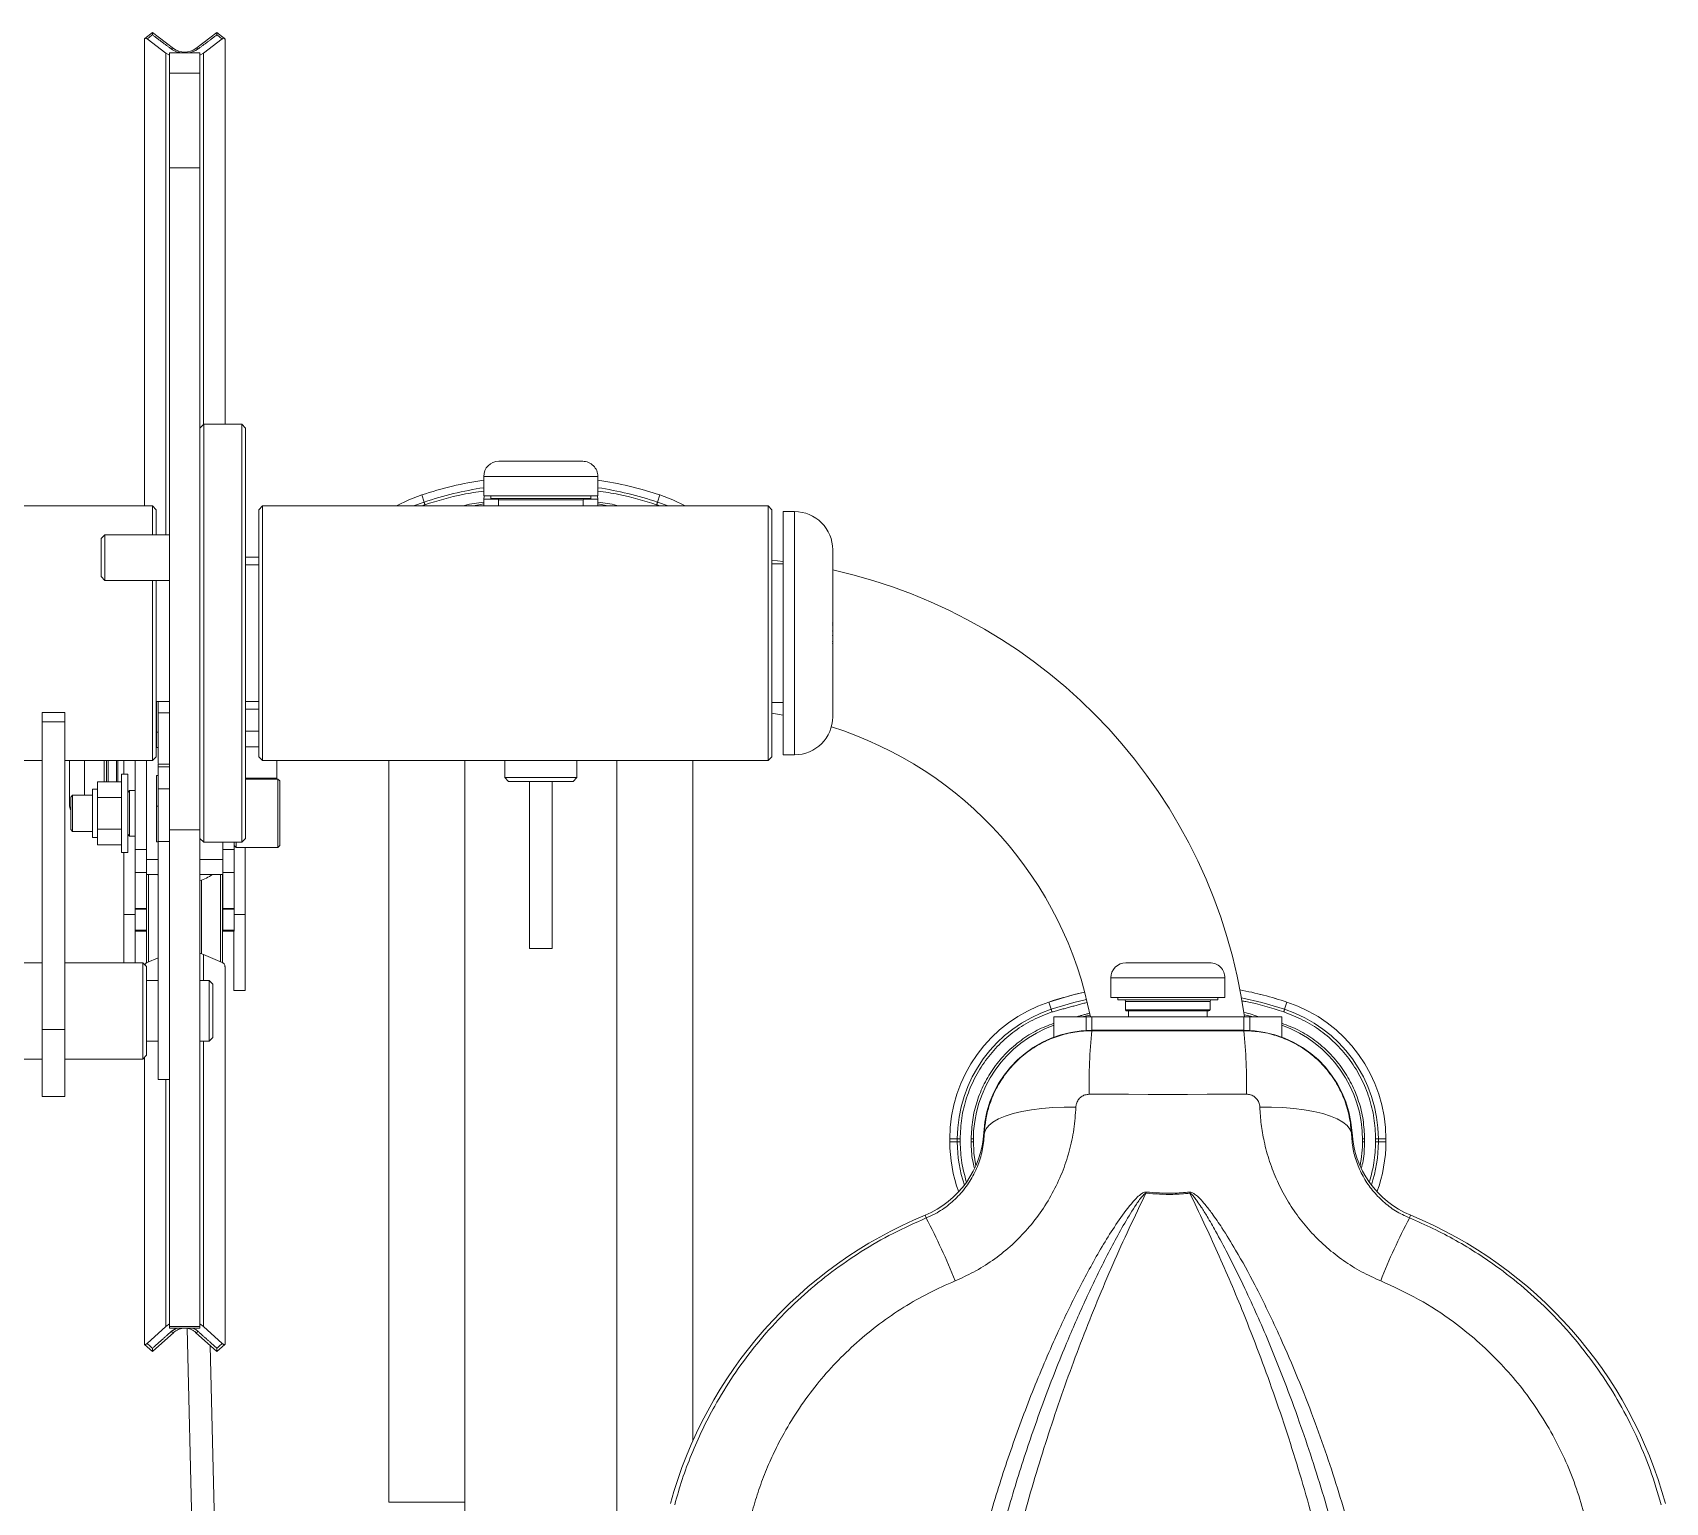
# Model space of a CAD drawing. Extents: x -32840 to 422982, y 280745 to 888746.
# Drawn here: x 86497 to 86919.8, y 816909.5 to 817290.3 of the extents above; entities that cross this region are included whole.
import ezdxf

# ---------------------------------------------------------------- set-up
doc = ezdxf.new("R2010")
doc.units = 0
doc.header["$LTSCALE"] = 1000
doc.layers.add('A-FUR', color=33, linetype='Continuous', plot=False, transparency=0.5)

# ---------------------------------------------------------------- blocks, each defined once
blk = doc.blocks.new('REC-GYM-08')
at = {"linetype": 'Continuous', "lineweight": 15}
for p, q in [((351.793, -709.965), (351.793, -705.13)), ((351.876, -705.06), (351.797, -705.119)), ((352.015, -705.271), (351.82, -705.125)), ((352.095, -705.224), (351.876, -705.06)), ((352.544, -705.06), (352.326, -705.224)), ((352.6, -705.125), (352.405, -705.271)), ((352.624, -705.119), (352.544, -705.06)), ((352.628, -709.119), (352.628, -705.13)), ((352.015, -705.271), (352.053, -705.294)), ((352.015, -710.263), (352.015, -705.271)), ((352.368, -705.268), (352.053, -705.268)), ((352.053, -705.481), (352.053, -705.268)), ((352.095, -705.224), (352.095, -705.224)), ((352.326, -705.224), (352.325, -705.224)), ((352.368, -705.268), (352.368, -705.481)), ((352.368, -705.294), (352.405, -705.271)), ((352.405, -705.271), (352.405, -709.121)), ((352.368, -705.481), (352.053, -705.481)), ((352.053, -705.481), (352.053, -706.461)), ((352.368, -705.481), (352.368, -706.461)), ((352.368, -706.461), (352.053, -706.461)), ((352.053, -706.461), (352.053, -713.32)), ((352.368, -706.461), (352.368, -713.32)), ((352.407, -709.119), (352.368, -709.158)), ((352.801, -709.119), (352.407, -709.119)), ((352.407, -709.119), (352.407, -710.779)), ((352.84, -709.158), (352.801, -709.119)), ((352.801, -710.779), (352.801, -709.119)), ((352.84, -709.158), (352.84, -710.788)), ((355.465, -709.501), (356.333, -709.501)), ((355.308, -709.659), (355.308, -709.861)), ((356.491, -709.659), (355.308, -709.659)), ((356.491, -709.861), (356.491, -709.659)), ((354.665, -709.851), (354.69, -709.925)), ((355.308, -709.861), (356.491, -709.861)), ((355.382, -709.861), (355.382, -709.886)), ((356.417, -709.886), (356.417, -709.861)), ((357.133, -709.851), (357.109, -709.925)), ((351.876, -709.965), (349.08, -709.965)), ((351.915, -710.005), (351.876, -709.965)), ((351.876, -710.263), (351.876, -709.965)), ((351.915, -710.005), (351.915, -710.261)), ((353.017, -709.965), (352.978, -710.005)), ((352.978, -712.564), (352.978, -710.005)), ((358.254, -709.965), (353.017, -709.965)), ((353.017, -709.965), (353.017, -712.602)), ((354.69, -709.925), (354.581, -709.965)), ((355.308, -709.895), (355.308, -709.965)), ((355.46, -709.895), (355.308, -709.895)), ((355.382, -709.886), (356.417, -709.886)), ((355.462, -709.902), (355.462, -709.965)), ((356.337, -709.902), (355.462, -709.902)), ((356.337, -709.965), (356.337, -709.902)), ((356.491, -709.895), (356.338, -709.895)), ((356.491, -709.965), (356.491, -709.895)), ((357.217, -709.965), (357.109, -709.925)), ((358.293, -710.005), (358.254, -709.965)), ((358.254, -712.603), (358.254, -709.965)), ((358.293, -710.005), (358.293, -712.563)), ((358.529, -710.024), (358.411, -710.024)), ((358.411, -712.544), (358.411, -710.024)), ((358.529, -712.544), (358.529, -710.024)), ((351.383, -710.263), (351.344, -710.303)), ((351.344, -710.696), (351.344, -710.303)), ((352.053, -710.263), (351.383, -710.263)), ((351.383, -710.263), (351.383, -710.73)), ((352.978, -710.497), (352.84, -710.497)), ((358.293, -710.526), (358.411, -710.54)), ((358.923, -712.15), (358.923, -710.418)), ((351.344, -710.696), (351.383, -710.736)), ((352.978, -710.576), (352.84, -710.576)), ((358.411, -710.566), (358.293, -710.566)), ((351.383, -710.73), (351.383, -710.736)), ((351.383, -710.736), (352.053, -710.736)), ((351.876, -712.603), (351.876, -710.736)), ((351.915, -710.736), (351.915, -712.564)), ((352.407, -710.779), (352.407, -713.45)), ((352.801, -713.45), (352.801, -710.779)), ((352.84, -710.788), (352.84, -713.41)), ((351.915, -711.993), (352.053, -711.993)), ((351.917, -712.309), (351.917, -711.993)), ((351.935, -712.109), (351.935, -711.993)), ((352.84, -711.993), (352.978, -711.993)), ((358.293, -712.003), (358.411, -712.003)), ((350.97, -712.105), (350.734, -712.105)), ((350.734, -712.201), (350.734, -712.105)), ((350.97, -712.201), (350.734, -712.201)), ((350.734, -712.201), (350.734, -715.391)), ((350.97, -712.105), (350.97, -712.201)), ((350.97, -712.201), (350.97, -715.391)), ((352.053, -712.109), (351.935, -712.109)), ((351.935, -712.634), (351.935, -712.109)), ((352.978, -712.072), (352.84, -712.072)), ((358.293, -712.113), (358.411, -712.132)), ((351.917, -712.309), (351.935, -712.309)), ((351.917, -712.469), (351.917, -712.309)), ((352.84, -712.298), (352.978, -712.298)), ((351.876, -712.603), (351.915, -712.564)), ((351.917, -712.469), (351.935, -712.469)), ((352.84, -712.461), (352.978, -712.461)), ((352.978, -712.564), (353.017, -712.603)), ((358.254, -712.603), (358.293, -712.564)), ((358.293, -712.563), (358.293, -712.564)), ((358.411, -712.544), (358.529, -712.544)), ((349.08, -712.603), (350.734, -712.603)), ((350.97, -712.603), (351.876, -712.603)), ((351.016, -713.057), (351.016, -712.603)), ((351.173, -712.603), (351.173, -712.963)), ((351.376, -712.824), (351.376, -712.603)), ((351.401, -712.824), (351.401, -712.603)), ((351.417, -712.603), (351.417, -712.824)), ((351.504, -712.824), (351.504, -712.603)), ((351.516, -712.603), (351.516, -712.824)), ((351.62, -712.744), (351.557, -712.744)), ((351.557, -712.744), (351.557, -713.15)), ((351.578, -712.744), (351.578, -712.603)), ((351.62, -712.744), (351.62, -713.15)), ((351.696, -712.914), (351.696, -712.603)), ((351.698, -713.524), (351.698, -712.603)), ((351.816, -713.524), (351.816, -712.603)), ((352.053, -712.64), (351.935, -712.64)), ((351.935, -712.67), (351.935, -712.64)), ((352.053, -712.67), (351.935, -712.67)), ((351.935, -712.897), (351.935, -712.67)), ((353.017, -712.602), (353.017, -712.603)), ((353.017, -712.603), (358.254, -712.603)), ((353.166, -712.785), (353.166, -712.603)), ((354.324, -712.603), (354.324, -720.29)), ((355.112, -720.29), (355.112, -712.603)), ((355.525, -712.603), (355.525, -712.78)), ((356.273, -712.78), (356.273, -712.603)), ((356.687, -723.137), (356.687, -712.603)), ((357.474, -719.654), (357.474, -712.603)), ((351.307, -712.9), (351.256, -712.9)), ((351.256, -713.4), (351.256, -712.9)), ((351.307, -712.824), (351.557, -712.824)), ((351.307, -712.987), (351.307, -712.824)), ((351.639, -712.914), (351.62, -712.934)), ((351.698, -712.914), (351.639, -712.914)), ((351.639, -712.914), (351.639, -713.38)), ((351.696, -712.81), (351.698, -712.81)), ((351.935, -712.758), (351.917, -712.758)), ((351.917, -713.076), (351.917, -712.758)), ((351.935, -712.897), (352.053, -712.897)), ((351.935, -713.444), (351.935, -712.897)), ((352.84, -712.785), (353.166, -712.785)), ((353.175, -712.796), (352.84, -712.796)), ((353.166, -712.796), (353.166, -712.785)), ((353.194, -712.815), (353.175, -712.796)), ((353.175, -713.504), (353.175, -712.796)), ((353.194, -712.815), (353.194, -713.485)), ((355.525, -712.78), (355.565, -712.82)), ((355.525, -712.78), (356.258, -712.78)), ((356.22, -712.82), (355.565, -712.82)), ((355.781, -712.82), (355.781, -714.552)), ((356.017, -712.82), (356.017, -714.552)), ((356.234, -712.82), (356.22, -712.82)), ((356.234, -712.82), (356.273, -712.78)), ((356.258, -712.78), (356.273, -712.78)), ((351.049, -712.963), (351.029, -712.983)), ((351.029, -713.317), (351.029, -712.983)), ((351.256, -712.963), (351.049, -712.963)), ((351.049, -712.963), (351.049, -713.332)), ((351.307, -713.313), (351.307, -712.987)), ((351.307, -712.987), (351.557, -712.987)), ((351.935, -713.076), (351.917, -713.076)), ((351.917, -713.447), (351.917, -713.076)), ((351.557, -713.15), (351.557, -713.556)), ((351.62, -713.15), (351.62, -713.556)), ((351.029, -713.317), (351.049, -713.337)), ((351.049, -713.332), (351.049, -713.337)), ((351.049, -713.337), (351.256, -713.337)), ((351.256, -713.4), (351.307, -713.4)), ((351.307, -713.313), (351.557, -713.313)), ((351.307, -713.476), (351.307, -713.313)), ((351.62, -713.367), (351.639, -713.386)), ((351.639, -713.38), (351.639, -713.386)), ((351.639, -713.386), (351.698, -713.386)), ((351.696, -714.198), (351.696, -713.386)), ((352.053, -713.32), (352.368, -713.32)), ((352.053, -713.32), (352.053, -718.467)), ((352.368, -713.32), (352.368, -718.467)), ((352.368, -713.41), (352.407, -713.45)), ((352.801, -713.45), (352.84, -713.41)), ((351.307, -713.476), (351.557, -713.476)), ((351.557, -713.556), (351.62, -713.556)), ((351.578, -714.198), (351.578, -713.556)), ((351.698, -713.524), (351.816, -713.524)), ((351.698, -713.762), (351.698, -713.524)), ((351.816, -713.524), (351.816, -713.762)), ((351.917, -713.447), (351.935, -713.447)), ((352.053, -713.444), (351.935, -713.444)), ((351.935, -715.91), (351.935, -713.444)), ((351.935, -714.532), (351.935, -713.447)), ((352.407, -713.45), (352.801, -713.45)), ((352.604, -713.524), (352.604, -713.45)), ((352.604, -713.524), (352.722, -713.524)), ((352.604, -713.762), (352.604, -713.524)), ((352.722, -713.524), (352.722, -713.45)), ((352.722, -713.485), (352.742, -713.504)), ((352.722, -713.524), (352.722, -713.762)), ((352.742, -713.45), (352.742, -713.504)), ((352.742, -713.504), (353.175, -713.504)), ((352.838, -713.504), (352.838, -714.198)), ((353.175, -713.504), (353.194, -713.485)), ((351.816, -713.762), (351.698, -713.762)), ((351.698, -714.136), (351.698, -713.762)), ((351.816, -713.628), (351.935, -713.628)), ((351.816, -714.136), (351.816, -713.762)), ((352.368, -713.628), (352.604, -713.628)), ((352.722, -713.762), (352.604, -713.762)), ((352.604, -714.136), (352.604, -713.762)), ((352.722, -714.136), (352.722, -713.762)), ((351.816, -713.785), (351.935, -713.785)), ((351.834, -713.785), (351.834, -714.689)), ((351.924, -713.785), (351.935, -713.792)), ((352.368, -713.785), (352.604, -713.785)), ((352.385, -714.607), (352.385, -713.842)), ((352.582, -714.688), (352.582, -713.785)), ((352.602, -713.785), (352.602, -714.702)), ((351.578, -714.198), (351.696, -714.198)), ((351.578, -714.698), (351.578, -714.198)), ((351.696, -714.198), (351.696, -714.698)), ((351.698, -714.136), (351.816, -714.136)), ((351.698, -714.143), (351.698, -714.136)), ((351.816, -714.143), (351.698, -714.143)), ((351.698, -714.361), (351.698, -714.143)), ((351.816, -714.136), (351.816, -714.143)), ((351.816, -714.361), (351.816, -714.143)), ((352.604, -714.136), (352.722, -714.136)), ((352.604, -714.143), (352.604, -714.136)), ((352.722, -714.143), (352.604, -714.143)), ((352.604, -714.361), (352.604, -714.143)), ((352.722, -714.136), (352.722, -714.143)), ((352.722, -714.361), (352.722, -714.143)), ((352.722, -714.198), (352.838, -714.198)), ((352.838, -714.198), (352.838, -714.985)), ((351.698, -714.361), (351.816, -714.361)), ((351.698, -714.373), (351.698, -714.361)), ((351.698, -714.373), (351.816, -714.373)), ((351.815, -714.704), (351.815, -714.373)), ((351.816, -714.361), (351.816, -714.373)), ((352.604, -714.361), (352.722, -714.361)), ((352.604, -714.373), (352.604, -714.361)), ((352.604, -714.373), (352.722, -714.373)), ((352.72, -714.985), (352.72, -714.373)), ((352.722, -714.361), (352.722, -714.373)), ((352.368, -714.601), (352.405, -714.614)), ((356.017, -714.552), (355.781, -714.552)), ((350.734, -714.698), (349.08, -714.698)), ((351.777, -714.698), (350.97, -714.698)), ((351.816, -714.737), (351.777, -714.698)), ((351.777, -715.698), (351.777, -714.698)), ((351.816, -714.737), (351.816, -715.658)), ((351.935, -714.648), (351.82, -714.695)), ((352.6, -714.695), (352.405, -714.614)), ((352.405, -714.614), (352.405, -714.883)), ((352.628, -718.652), (352.628, -714.742)), ((361.961, -714.698), (362.829, -714.698)), ((351.935, -714.883), (351.816, -714.883)), ((352.463, -714.883), (352.368, -714.883)), ((352.502, -714.922), (352.463, -714.883)), ((352.463, -715.513), (352.463, -714.883)), ((352.502, -714.922), (352.502, -715.473)), ((361.804, -714.856), (361.804, -715.058)), ((362.987, -714.856), (361.804, -714.856)), ((362.987, -715.058), (362.987, -714.856)), ((352.838, -714.985), (352.72, -714.985)), ((361.162, -715.107), (361.186, -715.181)), ((361.804, -715.058), (362.987, -715.058)), ((361.878, -715.058), (361.878, -715.083)), ((361.878, -715.083), (362.913, -715.083)), ((361.958, -715.099), (361.958, -715.186)), ((362.833, -715.099), (361.958, -715.099)), ((362.833, -715.186), (362.833, -715.099)), ((362.913, -715.083), (362.913, -715.058)), ((363.605, -715.181), (363.629, -715.107)), ((361.214, -715.47), (361.214, -715.261)), ((361.548, -715.261), (361.214, -715.261)), ((361.584, -715.242), (361.507, -715.261)), ((361.608, -715.261), (361.548, -715.261)), ((361.548, -715.4), (361.548, -715.261)), ((361.608, -715.261), (361.608, -715.398)), ((363.183, -715.261), (361.608, -715.261)), ((361.958, -715.186), (362.833, -715.186)), ((362.821, -715.198), (361.969, -715.198)), ((361.989, -715.198), (361.989, -715.261)), ((362.801, -715.261), (362.801, -715.198)), ((363.183, -715.398), (363.183, -715.261)), ((363.243, -715.261), (363.183, -715.261)), ((363.284, -715.261), (363.184, -715.237)), ((363.576, -715.261), (363.243, -715.261)), ((363.243, -715.4), (363.243, -715.261)), ((363.576, -715.47), (363.576, -715.261)), ((350.97, -715.391), (350.734, -715.391)), ((350.734, -715.391), (350.734, -716.084)), ((350.97, -715.391), (350.97, -716.084)), ((361.608, -715.403), (361.608, -715.398)), ((363.183, -715.398), (361.608, -715.398)), ((363.183, -715.403), (363.183, -715.398)), ((351.816, -715.513), (351.935, -715.513)), ((352.368, -715.513), (352.463, -715.513)), ((352.405, -715.513), (352.405, -718.47)), ((352.463, -715.513), (352.502, -715.473)), ((349.08, -715.698), (350.734, -715.698)), ((350.97, -715.698), (351.777, -715.698)), ((351.777, -715.698), (351.816, -715.658)), ((351.793, -718.652), (351.793, -715.682)), ((351.935, -715.91), (352.053, -715.91)), ((352.015, -718.47), (352.015, -715.91)), ((350.734, -716.084), (350.97, -716.084)), ((360.494, -716.46), (360.487, -716.46)), ((364.297, -716.46), (364.303, -716.46)), ((360.136, -716.525), (360.136, -716.555)), ((360.214, -716.525), (360.136, -716.525)), ((360.136, -716.525), (360.136, -716.555)), ((360.136, -716.525), (360.136, -716.525)), ((360.136, -716.555), (360.214, -716.555)), ((360.136, -716.555), (360.136, -716.555)), ((360.244, -716.525), (360.214, -716.525)), ((360.214, -716.555), (360.214, -716.525)), ((360.214, -716.555), (360.244, -716.555)), ((360.244, -716.525), (360.244, -716.555)), ((360.358, -716.555), (360.358, -716.525)), ((360.383, -716.525), (360.358, -716.525)), ((360.358, -716.555), (360.383, -716.555)), ((364.407, -716.525), (364.433, -716.525)), ((364.407, -716.555), (364.433, -716.555)), ((364.433, -716.525), (364.433, -716.555)), ((364.547, -716.555), (364.547, -716.525)), ((364.576, -716.525), (364.547, -716.525)), ((364.547, -716.555), (364.576, -716.555)), ((364.576, -716.525), (364.576, -716.555)), ((364.654, -716.525), (364.576, -716.525)), ((364.576, -716.555), (364.654, -716.555)), ((364.654, -716.555), (364.654, -716.525)), ((364.654, -716.555), (364.654, -716.525)), ((364.654, -716.525), (364.654, -716.525)), ((364.654, -716.555), (364.654, -716.555)), ((359.892, -717.344), (359.88, -717.316)), ((364.899, -717.344), (364.91, -717.316)), ((352.015, -718.47), (351.82, -718.645)), ((352.053, -718.442), (352.015, -718.47)), ((352.053, -718.467), (352.368, -718.467)), ((352.053, -718.486), (352.053, -718.467)), ((352.053, -718.486), (352.368, -718.486)), ((352.235, -718.489), (352.326, -722.188)), ((352.405, -718.47), (352.368, -718.442)), ((352.368, -718.467), (352.368, -718.486)), ((352.6, -718.645), (352.405, -718.47)), ((351.794, -718.656), (351.876, -718.729)), ((351.876, -718.729), (352.097, -718.532)), ((352.323, -718.532), (352.544, -718.729)), ((352.544, -718.729), (352.626, -718.656)), ((352.555, -721.91), (352.475, -718.668)), ((354.324, -720.29), (355.112, -720.29)), ((355.112, -724.227), (355.112, -720.29))]:
    blk.add_line(p, q, dxfattribs=at)
at = {"linetype": 'Continuous', "lineweight": 15, "flags": 128}
for points in [[(352.071, -705.229), (352.076, -705.225), (352.082, -705.223), (352.086, -705.222), (352.091, -705.222), (352.094, -705.223), (352.095, -705.224)], [(352.349, -705.229), (352.344, -705.225), (352.339, -705.223), (352.334, -705.222), (352.33, -705.222), (352.326, -705.223), (352.326, -705.224)], [(354.665, -709.851), (354.531, -709.902), (354.404, -709.965)], [(354.665, -709.851), (354.531, -709.903), (354.405, -709.965)], [(355.311, -709.861), (355.311, -709.864), (355.308, -709.895)], [(356.491, -709.895), (356.488, -709.864), (356.487, -709.861)], [(357.394, -709.965), (357.267, -709.902), (357.133, -709.851)], [(357.393, -709.965), (357.267, -709.903), (357.133, -709.851)], [(354.69, -709.925), (354.69, -709.926), (354.691, -709.928), (354.692, -709.931), (354.693, -709.934), (354.694, -709.938), (354.696, -709.943), (354.697, -709.948), (354.699, -709.953)], [(355.308, -709.944), (355.202, -709.963), (355.188, -709.965)], [(356.61, -709.965), (356.594, -709.962), (356.491, -709.944)], [(357.109, -709.925), (357.108, -709.926), (357.107, -709.928), (357.106, -709.931), (357.105, -709.934), (357.104, -709.938), (357.103, -709.943), (357.101, -709.948), (357.099, -709.953)], [(361.533, -715.004), (361.402, -715.036), (361.162, -715.107)], [(361.552, -715.079), (361.422, -715.111), (361.186, -715.181)], [(363.605, -715.181), (363.369, -715.111), (363.157, -715.062)], [(361.186, -715.181), (361.186, -715.182), (361.187, -715.184), (361.188, -715.187), (361.189, -715.19), (361.19, -715.194), (361.192, -715.199), (361.193, -715.204), (361.195, -715.209)], [(363.595, -715.209), (363.597, -715.204), (363.599, -715.199), (363.6, -715.194), (363.601, -715.19), (363.603, -715.187), (363.603, -715.184), (363.604, -715.182), (363.605, -715.181)], [(363.211, -716.062), (363.007, -716.062), (362.803, -716.062), (362.599, -716.063), (362.395, -716.063), (362.191, -716.063), (361.987, -716.062), (361.784, -716.062), (361.58, -716.062)], [(360.494, -716.46), (360.509, -716.422), (360.539, -716.385), (360.583, -716.35), (360.64, -716.318), (360.71, -716.288), (360.792, -716.262), (360.883, -716.24), (360.983, -716.222), (361.091, -716.208), (361.205, -716.198), (361.322, -716.194), (361.442, -716.194)], [(364.297, -716.46), (364.281, -716.422), (364.251, -716.385), (364.207, -716.35), (364.15, -716.318), (364.08, -716.288), (363.999, -716.262), (363.907, -716.24), (363.807, -716.222), (363.699, -716.208), (363.586, -716.198), (363.468, -716.194), (363.348, -716.194)], [(360.38, -716.54), (360.386, -716.672), (360.406, -716.802)], [(352.097, -718.532), (352.097, -718.532), (352.094, -718.533), (352.091, -718.532), (352.086, -718.531), (352.082, -718.528), (352.076, -718.524), (352.071, -718.52)], [(352.099, -718.527), (352.098, -718.53), (352.097, -718.532)], [(352.322, -718.527), (352.322, -718.53), (352.323, -718.532)], [(352.323, -718.532), (352.324, -718.532), (352.326, -718.533), (352.33, -718.532), (352.334, -718.531), (352.339, -718.528), (352.344, -718.524), (352.349, -718.52)]]:
    blk.add_lwpolyline(points, dxfattribs=at)
at = {"linetype": 'Continuous', "lineweight": 15}
for centre, radius, start, end in [((352.21, -705.066), 0.195, 233.84, 306.0921), ((355.465, -709.659), 0.157, 90, 180), ((356.333, -709.659), 0.157, 0, 90), ((355.899, -713.584), 3.932, 98.652, 108.2873), ((355.899, -713.584), 3.932, 98.653, 108.2873), ((355.899, -713.584), 3.932, 71.7127, 81.348), ((355.899, -713.584), 3.932, 71.7127, 81.347), ((355.899, -713.584), 3.854, 98.8285, 108.2873), ((355.899, -713.584), 3.854, 71.7127, 81.1715), ((355.446, -709.902), 0.0157, 0, 90), ((356.353, -709.902), 0.0157, 90, 180), ((358.529, -710.418), 0.394, 0, 90), ((357.727, -716.009), 5.512, 7.7999, 77.4666), ((358.836, -711.189), 0.0872, 351.89, 8.11), ((358.834, -711.19), 0.09, 352.0129, 0.187), ((358.57, -711.284), 0.353, 355.9709, 4.0291), ((358.572, -711.285), 0.352, 355.9632, 0.0982), ((358.833, -711.379), 0.0903, 352.029, 7.971), ((358.837, -711.379), 0.0869, 351.8736, 0.1892), ((358.529, -712.15), 0.394, 270, 0), ((357.727, -716.009), 3.937, 10.9528, 72.5226), ((351.173, -713.057), 0.157, 180, 203.7054), ((352.214, -713.371), 0.501, 287.8823, 304.3145), ((361.961, -714.856), 0.157, 90, 180), ((362.829, -714.856), 0.157, 0, 90), ((361.63, -716.525), 1.494, 108.2873, 180), ((361.63, -716.525), 1.494, 108.2873, 180), ((362.395, -718.84), 3.932, 102.6634, 108.2873), ((361.942, -715.099), 0.0157, 0, 90), ((362.849, -715.099), 0.0157, 90, 180), ((362.395, -718.84), 3.932, 71.7127, 79.0599), ((362.395, -718.84), 3.932, 71.7127, 79.0572), ((363.16, -716.525), 1.494, 0, 71.7127), ((363.16, -716.525), 1.494, 0, 71.7127), ((361.63, -716.525), 1.416, 108.2873, 180), ((361.969, -715.186), 0.0118, 180, 270), ((362.821, -715.186), 0.0118, 270, 0), ((363.16, -716.525), 1.416, 0, 71.7127), ((361.64, -716.532), 1.26, 109.7598, 180.3579), ((361.608, -716.521), 1.122, 90, 176.8851), ((367.184, -715.971), 5.605, 174.1826, 180.9303), ((362.395, -227.56), 487.844, 269.90752, 270.09248), ((363.183, -716.521), 1.122, 3.1149, 90), ((357.606, -715.971), 5.605, 359.0697, 5.8174), ((363.152, -716.533), 1.26, 359.6638, 70.3105), ((359.505, -716.406), 0.984, 292.4315, 356.8851), ((365.286, -716.406), 0.984, 183.1149, 247.5685), ((361.63, -716.555), 1.494, 180, 200.2724), ((361.63, -716.555), 1.494, 180, 200.2635), ((361.63, -716.555), 1.416, 180, 198.4536), ((363.152, -716.548), 1.26, 348.2756, 0.3362), ((363.16, -716.555), 1.416, 341.5464, 0), ((363.16, -716.555), 1.494, 339.7276, 0), ((363.16, -716.555), 1.494, 339.7365, 0), ((358.228, -716.585), 3.972, 352.7274, 352.9071), ((366.562, -716.585), 3.972, 187.0929, 187.2726), ((361.608, -721.501), 4.528, 112.4315, 164.661), ((354.376, -720.27), 6.243, 21.3631, 27.9451), ((370.414, -720.27), 6.243, 152.0549, 158.6369), ((363.183, -721.501), 4.528, 15.339, 67.5685)]:
    blk.add_arc(centre, radius, start, end, dxfattribs=at)
for points, knots in [([(351.82, -705.125), (351.817, -705.123), (351.811, -705.118), (351.803, -705.117), (351.796, -705.119), (351.793, -705.124), (351.793, -705.128), (351.793, -705.13)], [0, 0, 0, 0, 0.214236, 0.428486, 0.642711, 0.856921, 1, 1, 1, 1]), ([(351.876, -705.083), (351.872, -705.086), (351.853, -705.1), (351.834, -705.114), (351.82, -705.125)], [0, 0, 0, 0, 0.249375, 1, 1, 1, 1]), ([(351.876, -705.06), (351.876, -705.06), (351.876, -705.061), (351.876, -705.069), (351.876, -705.078), (351.876, -705.083), (351.876, -705.083)], [0, 0, 0, 0, 0.238486, 0.630676, 0.995225, 1, 1, 1, 1]), ([(352.544, -705.083), (352.544, -705.083), (352.544, -705.078), (352.544, -705.069), (352.544, -705.061), (352.544, -705.06), (352.544, -705.06)], [0, 0, 0, 0, 0.004777, 0.369477, 0.76183, 1, 1, 1, 1]), ([(352.6, -705.125), (352.586, -705.114), (352.567, -705.1), (352.549, -705.086), (352.544, -705.083)], [0, 0, 0, 0, 0.750631, 1, 1, 1, 1]), ([(352.628, -705.13), (352.627, -705.127), (352.627, -705.122), (352.622, -705.118), (352.615, -705.117), (352.607, -705.12), (352.602, -705.123), (352.6, -705.125)], [0, 0, 0, 0, 0.214237, 0.428471, 0.642705, 0.856908, 1, 1, 1, 1]), ([(352.174, -705.268), (352.157, -705.265), (352.118, -705.259), (352.088, -705.24), (352.071, -705.229)], [0, 0, 0, 0, 0.434252, 1, 1, 1, 1]), ([(352.349, -705.229), (352.338, -705.236), (352.311, -705.254), (352.276, -705.263), (352.255, -705.268)], [0, 0, 0, 0, 0.400641, 1, 1, 1, 1]), ([(355.308, -709.811), (355.235, -709.821), (355.029, -709.851), (354.829, -709.912), (354.699, -709.953)], [0, 0, 0, 0, 0.349902, 1, 1, 1, 1]), ([(357.099, -709.953), (356.969, -709.912), (356.77, -709.851), (356.563, -709.821), (356.491, -709.811)], [0, 0, 0, 0, 0.650068, 1, 1, 1, 1]), ([(355.088, -709.965), (355.096, -709.963), (355.167, -709.943), (355.241, -709.935), (355.308, -709.927)], [0, 0, 0, 0, 0.101198, 1, 1, 1, 1]), ([(356.491, -709.927), (356.557, -709.935), (356.631, -709.943), (356.703, -709.963), (356.71, -709.965)], [0, 0, 0, 0, 0.89874, 1, 1, 1, 1]), ([(351.82, -714.695), (351.817, -714.697), (351.811, -714.7), (351.803, -714.709), (351.8, -714.716), (351.798, -714.719)], [0, 0, 0, 0, 0.359844, 0.719689, 1, 1, 1, 1]), ([(352.628, -714.742), (352.627, -714.738), (352.627, -714.73), (352.622, -714.717), (352.615, -714.706), (352.607, -714.699), (352.602, -714.696), (352.6, -714.695)], [0, 0, 0, 0, 0.214218, 0.42846, 0.642694, 0.856928, 1, 1, 1, 1]), ([(363.595, -715.209), (363.466, -715.167), (363.323, -715.12), (363.176, -715.097), (363.162, -715.095)], [0, 0, 0, 0, 0.907286, 1, 1, 1, 1]), ([(361.195, -715.209), (361.127, -715.234), (360.992, -715.286), (360.808, -715.402), (360.643, -715.544), (360.502, -715.71), (360.388, -715.895), (360.306, -716.097), (360.253, -716.308), (360.247, -716.453), (360.244, -716.525)], [0, 0, 0, 0, 0.125, 0.25, 0.375, 0.5, 0.625, 0.75, 0.875, 1, 1, 1, 1]), ([(363.18, -715.215), (363.182, -715.215), (363.239, -715.224), (363.294, -715.243), (363.348, -715.261)], [0, 0, 0, 0, 0.022168, 1, 1, 1, 1]), ([(364.547, -716.525), (364.544, -716.453), (364.537, -716.308), (364.485, -716.097), (364.402, -715.895), (364.289, -715.71), (364.148, -715.544), (363.983, -715.402), (363.798, -715.286), (363.663, -715.234), (363.595, -715.209)], [0, 0, 0, 0, 0.125, 0.25, 0.375, 0.5, 0.625, 0.75, 0.875, 1, 1, 1, 1]), ([(360.358, -716.525), (360.361, -716.459), (360.367, -716.327), (360.414, -716.134), (360.489, -715.951), (360.592, -715.781), (360.72, -715.629), (360.871, -715.5), (361.036, -715.394), (361.156, -715.348), (361.214, -715.325)], [0, 0, 0, 0, 0.125791, 0.251582, 0.377373, 0.503164, 0.628955, 0.754746, 0.880537, 1, 1, 1, 1]), ([(360.494, -716.46), (360.498, -716.414), (360.506, -716.322), (360.543, -716.174), (360.605, -716.018), (360.699, -715.864), (360.814, -715.728), (360.948, -715.613), (361.098, -715.521), (361.26, -715.454), (361.432, -715.411), (361.549, -715.405), (361.608, -715.403)], [0, 0, 0, 0, 0.081564, 0.163128, 0.270483, 0.377838, 0.481591, 0.585343, 0.688611, 0.791878, 0.895939, 1, 1, 1, 1]), ([(363.183, -715.403), (363.235, -715.405), (363.349, -715.41), (363.52, -715.45), (363.693, -715.52), (363.855, -715.621), (364, -715.751), (364.122, -715.906), (364.214, -716.079), (364.276, -716.266), (364.29, -716.395), (364.297, -716.46)], [0, 0, 0, 0, 0.092685, 0.201268, 0.309851, 0.423577, 0.537303, 0.653649, 0.769995, 0.884997, 1, 1, 1, 1]), ([(363.576, -715.325), (363.635, -715.348), (363.755, -715.394), (363.92, -715.5), (364.07, -715.629), (364.198, -715.781), (364.301, -715.951), (364.376, -716.134), (364.424, -716.327), (364.43, -716.459), (364.433, -716.525)], [0, 0, 0, 0, 0.119463, 0.245254, 0.371045, 0.496836, 0.622627, 0.748418, 0.874209, 1, 1, 1, 1]), ([(361.58, -716.062), (361.565, -716.063), (361.536, -716.066), (361.496, -716.087), (361.465, -716.119), (361.446, -716.157), (361.444, -716.183), (361.442, -716.194)], [0, 0, 0, 0, 0.204054, 0.407992, 0.615621, 0.833296, 1, 1, 1, 1]), ([(363.348, -716.194), (363.346, -716.178), (363.341, -716.146), (363.314, -716.105), (363.276, -716.075), (363.239, -716.063), (363.217, -716.062), (363.211, -716.062)], [0, 0, 0, 0, 0.234542, 0.469367, 0.695418, 0.90882, 1, 1, 1, 1]), ([(361.442, -716.194), (361.437, -716.271), (361.426, -716.425), (361.377, -716.653), (361.303, -716.876), (361.202, -717.09), (361.076, -717.293), (360.929, -717.478), (360.763, -717.643), (360.581, -717.786), (360.39, -717.906), (360.255, -717.967), (360.191, -717.996)], [0, 0, 0, 0, 0.102628, 0.205562, 0.308164, 0.41102, 0.514223, 0.617044, 0.714983, 0.813261, 0.911178, 1, 1, 1, 1]), ([(364.6, -717.996), (364.533, -717.965), (364.399, -717.905), (364.213, -717.788), (364.041, -717.654), (363.885, -717.502), (363.747, -717.336), (363.626, -717.156), (363.526, -716.962), (363.446, -716.759), (363.392, -716.561), (363.359, -716.372), (363.352, -716.254), (363.348, -716.194)], [0, 0, 0, 0, 0.092512, 0.185332, 0.277857, 0.370238, 0.462906, 0.55531, 0.65054, 0.746053, 0.841308, 0.920653, 1, 1, 1, 1]), ([(359.892, -717.344), (359.923, -717.33), (360.008, -717.292), (360.131, -717.207), (360.257, -717.087), (360.359, -716.947), (360.435, -716.79), (360.482, -716.626), (360.49, -716.515), (360.494, -716.46)], [0, 0, 0, 0, 0.083901, 0.225213, 0.366661, 0.521719, 0.676953, 0.838422, 1, 1, 1, 1]), ([(364.297, -716.46), (364.301, -716.517), (364.308, -716.626), (364.354, -716.784), (364.421, -716.928), (364.512, -717.06), (364.622, -717.175), (364.751, -717.274), (364.849, -717.321), (364.899, -717.344)], [0, 0, 0, 0, 0.16773, 0.314938, 0.462041, 0.598902, 0.73564, 0.867863, 1, 1, 1, 1]), ([(360.244, -716.555), (360.246, -716.628), (360.252, -716.767), (360.289, -716.901), (360.307, -716.965)], [0, 0, 0, 0, 0.520498, 1, 1, 1, 1]), ([(360.39, -716.822), (360.384, -716.799), (360.361, -716.712), (360.359, -716.622), (360.358, -716.555)], [0, 0, 0, 0, 0.265331, 1, 1, 1, 1]), ([(364.433, -716.555), (364.431, -716.621), (364.429, -716.714), (364.406, -716.803), (364.399, -716.828)], [0, 0, 0, 0, 0.718195, 1, 1, 1, 1]), ([(364.484, -716.965), (364.502, -716.901), (364.539, -716.767), (364.544, -716.628), (364.547, -716.555)], [0, 0, 0, 0, 0.478717, 1, 1, 1, 1]), ([(359.889, -724.295), (359.908, -724.035), (359.946, -723.514), (360.045, -722.736), (360.175, -721.963), (360.341, -721.198), (360.53, -720.486), (360.737, -719.827), (360.958, -719.22), (361.185, -718.676), (361.412, -718.192), (361.598, -717.839), (361.759, -717.563), (361.889, -717.362), (361.996, -717.217), (362.077, -717.129), (362.115, -717.096), (362.145, -717.079), (362.161, -717.075), (362.167, -717.075), (362.169, -717.075)], [0, 0, 0, 0, 0.100407, 0.201394, 0.302509, 0.403612, 0.504583, 0.5888, 0.673059, 0.757262, 0.820314, 0.883356, 0.914874, 0.946383, 0.977903, 0.985846, 0.993749, 0.997712, 0.999149, 1, 1, 1, 1]), ([(360.178, -723.144), (360.194, -723.012), (360.24, -722.622), (360.352, -721.98), (360.511, -721.22), (360.694, -720.513), (360.892, -719.859), (361.1, -719.257), (361.312, -718.715), (361.521, -718.232), (361.724, -717.808), (361.906, -717.463), (362.047, -717.232), (362.117, -717.13), (362.152, -717.096), (362.163, -717.089), (362.166, -717.088), (362.168, -717.087)], [0, 0, 0, 0, 0.060829, 0.180307, 0.299783, 0.419106, 0.518444, 0.617826, 0.717159, 0.791427, 0.865691, 0.93969, 0.976364, 0.994159, 0.998151, 0.99938, 1, 1, 1, 1]), ([(362.168, -717.087), (362.11, -717.208), (361.933, -717.575), (361.659, -718.204), (361.358, -718.981), (361.09, -719.778), (360.855, -720.592), (360.655, -721.419), (360.492, -722.26), (360.368, -723.112), (360.282, -723.975), (360.235, -724.844), (360.227, -725.715), (360.258, -726.584), (360.329, -727.454), (360.442, -728.322), (360.594, -729.187), (360.788, -730.048), (361.022, -730.901), (361.296, -731.744), (361.584, -732.508), (361.875, -733.196), (362.07, -733.604), (362.168, -733.808)], [0, 0, 0, 0, 0.024029, 0.072955, 0.122023, 0.171151, 0.220263, 0.269295, 0.318196, 0.367272, 0.416516, 0.465843, 0.515168, 0.564406, 0.613479, 0.663627, 0.713819, 0.76397, 0.815631, 0.867334, 0.919, 0.9595, 1, 1, 1, 1]), ([(362.623, -717.087), (362.564, -717.093), (362.413, -717.106), (362.261, -717.095), (362.168, -717.087)], [0, 0, 0, 0, 0.38551, 1, 1, 1, 1]), ([(362.169, -717.075), (362.262, -717.082), (362.413, -717.094), (362.563, -717.08), (362.621, -717.075)], [0, 0, 0, 0, 0.614484, 1, 1, 1, 1]), ([(362.621, -717.075), (362.626, -717.075), (362.636, -717.075), (362.662, -717.087), (362.693, -717.11), (362.736, -717.152), (362.79, -717.214), (362.866, -717.313), (362.973, -717.47), (363.123, -717.715), (363.329, -718.093), (363.542, -718.535), (363.742, -718.999), (363.95, -719.531), (364.173, -720.189), (364.396, -720.976), (364.581, -721.783), (364.727, -722.608), (364.839, -723.448), (364.881, -724.013), (364.902, -724.295)], [0, 0, 0, 0, 0.001761, 0.004071, 0.010453, 0.017134, 0.02733, 0.042893, 0.066585, 0.102465, 0.156397, 0.236661, 0.295649, 0.354712, 0.460745, 0.566869, 0.672916, 0.781915, 0.890995, 1, 1, 1, 1]), ([(362.623, -733.808), (362.681, -733.687), (362.858, -733.321), (363.132, -732.692), (363.432, -731.914), (363.701, -731.117), (363.936, -730.303), (364.135, -729.476), (364.298, -728.636), (364.423, -727.783), (364.509, -726.92), (364.556, -726.051), (364.564, -725.18), (364.533, -724.311), (364.461, -723.441), (364.349, -722.573), (364.196, -721.708), (364.003, -720.848), (363.769, -719.995), (363.495, -719.151), (363.206, -718.388), (362.915, -717.699), (362.72, -717.291), (362.623, -717.087)], [0, 0, 0, 0, 0.024029, 0.072955, 0.122023, 0.171151, 0.220263, 0.269295, 0.318196, 0.367272, 0.416516, 0.465843, 0.515168, 0.564406, 0.613479, 0.663627, 0.713819, 0.76397, 0.815631, 0.867334, 0.919, 0.9595, 1, 1, 1, 1]), ([(362.623, -717.087), (362.625, -717.088), (362.628, -717.089), (362.634, -717.093), (362.65, -717.106), (362.673, -717.133), (362.705, -717.177), (362.749, -717.242), (362.813, -717.345), (362.905, -717.506), (363.037, -717.754), (363.224, -718.134), (363.42, -718.575), (363.605, -719.036), (363.801, -719.569), (364.016, -720.229), (364.232, -721.022), (364.41, -721.829), (364.539, -722.546), (364.594, -722.997), (364.615, -723.172)], [0, 0, 0, 0, 0.001025, 0.001373, 0.003563, 0.010389, 0.017893, 0.029567, 0.047583, 0.075187, 0.117147, 0.180348, 0.274517, 0.343817, 0.413118, 0.539324, 0.665896, 0.792661, 0.919433, 1, 1, 1, 1]), ([(357.286, -720.315), (357.311, -720.227), (357.361, -720.052), (357.458, -719.793), (357.57, -719.539), (357.712, -719.265), (357.889, -718.977), (358.108, -718.678), (358.355, -718.395), (358.624, -718.134), (358.912, -717.898), (359.219, -717.687), (359.545, -717.498), (359.776, -717.396), (359.892, -717.344)], [0, 0, 0, 0, 0.067192, 0.134385, 0.202611, 0.270837, 0.360645, 0.450452, 0.542813, 0.635174, 0.725083, 0.81499, 0.907495, 1, 1, 1, 1]), ([(364.899, -717.344), (364.98, -717.38), (365.143, -717.45), (365.379, -717.575), (365.61, -717.713), (365.86, -717.886), (366.125, -718.098), (366.399, -718.357), (366.652, -718.641), (366.88, -718.945), (367.079, -719.264), (367.251, -719.599), (367.397, -719.949), (367.469, -720.193), (367.505, -720.315)], [0, 0, 0, 0, 0.06485, 0.1297, 0.195503, 0.261307, 0.35237, 0.443433, 0.537178, 0.630924, 0.721876, 0.812829, 0.906414, 1, 1, 1, 1]), ([(360.191, -717.996), (360.1, -718.036), (359.918, -718.117), (359.656, -718.267), (359.405, -718.439), (359.17, -718.632), (358.954, -718.841), (358.756, -719.067), (358.576, -719.311), (358.43, -719.548), (358.315, -719.77), (358.225, -719.975), (358.147, -720.185), (358.105, -720.329), (358.085, -720.401)], [0, 0, 0, 0, 0.089817, 0.179634, 0.272075, 0.364517, 0.454326, 0.544137, 0.636517, 0.728899, 0.796156, 0.863415, 0.931707, 1, 1, 1, 1]), ([(366.706, -720.401), (366.678, -720.305), (366.621, -720.113), (366.506, -719.832), (366.367, -719.558), (366.205, -719.297), (366.024, -719.053), (365.822, -718.825), (365.599, -718.612), (365.325, -718.393), (364.996, -718.176), (364.732, -718.056), (364.6, -717.996)], [0, 0, 0, 0, 0.091046, 0.182091, 0.275763, 0.369435, 0.460489, 0.551543, 0.645288, 0.739033, 0.868557, 1, 1, 1, 1]), ([(352.322, -718.527), (352.313, -718.52), (352.291, -718.503), (352.246, -718.487), (352.193, -718.484), (352.14, -718.497), (352.113, -718.517), (352.099, -718.527)], [0, 0, 0, 0, 0.141234, 0.355924, 0.570613, 0.785307, 1, 1, 1, 1]), ([(352.289, -718.486), (352.298, -718.489), (352.321, -718.496), (352.339, -718.511), (352.349, -718.52)], [0, 0, 0, 0, 0.394363, 1, 1, 1, 1]), ([(351.793, -718.652), (351.793, -718.654), (351.794, -718.657), (351.798, -718.658), (351.805, -718.656), (351.813, -718.651), (351.818, -718.646), (351.82, -718.645)], [0, 0, 0, 0, 0.214223, 0.428473, 0.6427, 0.856929, 1, 1, 1, 1]), ([(351.82, -718.645), (351.834, -718.657), (351.853, -718.674), (351.872, -718.69), (351.876, -718.694)], [0, 0, 0, 0, 0.750624, 1, 1, 1, 1]), ([(352.544, -718.694), (352.549, -718.69), (352.567, -718.674), (352.586, -718.657), (352.6, -718.645)], [0, 0, 0, 0, 0.24937, 1, 1, 1, 1]), ([(352.6, -718.645), (352.603, -718.647), (352.609, -718.652), (352.618, -718.657), (352.624, -718.658), (352.627, -718.656), (352.628, -718.653), (352.628, -718.652)], [0, 0, 0, 0, 0.214245, 0.428479, 0.642716, 0.856945, 1, 1, 1, 1]), ([(351.876, -718.694), (351.876, -718.694), (351.876, -718.7), (351.876, -718.711), (351.876, -718.723), (351.876, -718.729), (351.876, -718.729), (351.876, -718.729)], [0, 0, 0, 0, 0.004075, 0.312536, 0.644378, 0.883424, 1, 1, 1, 1]), ([(352.544, -718.729), (352.544, -718.729), (352.544, -718.729), (352.544, -718.723), (352.544, -718.711), (352.544, -718.7), (352.544, -718.694), (352.544, -718.694)], [0, 0, 0, 0, 0.116644, 0.355672, 0.687488, 0.995926, 1, 1, 1, 1])]:
    blk.add_open_spline(points, degree=3, knots=knots, dxfattribs=at)
for points in [[(352.071, -705.229), (351.876, -705.083)], [(352.544, -705.083), (352.349, -705.229)], [(354.699, -709.953), (354.669, -709.965)], [(357.13, -709.965), (357.099, -709.953)], [(361.557, -715.11), (361.195, -715.209)], [(361.442, -715.261), (361.583, -715.222)], [(352.071, -718.52), (352.125, -718.486)], [(351.876, -718.694), (352.071, -718.52)], [(352.349, -718.52), (352.544, -718.694)]]:
    blk.add_open_spline(points, degree=1, dxfattribs=at)

msp = doc.modelspace()

# ---------------------------------------------------------------- block references
at = {"layer": 'A-FUR', "color": 8, "ltscale": 50, "xscale": 25, "yscale": 25, "zscale": 25, "rotation": 2.604009032911076e-07}
msp.add_blockref('REC-GYM-08', (77731.11, 834916.78, 0), dxfattribs=at)

doc.saveas('drawing.dxf')
